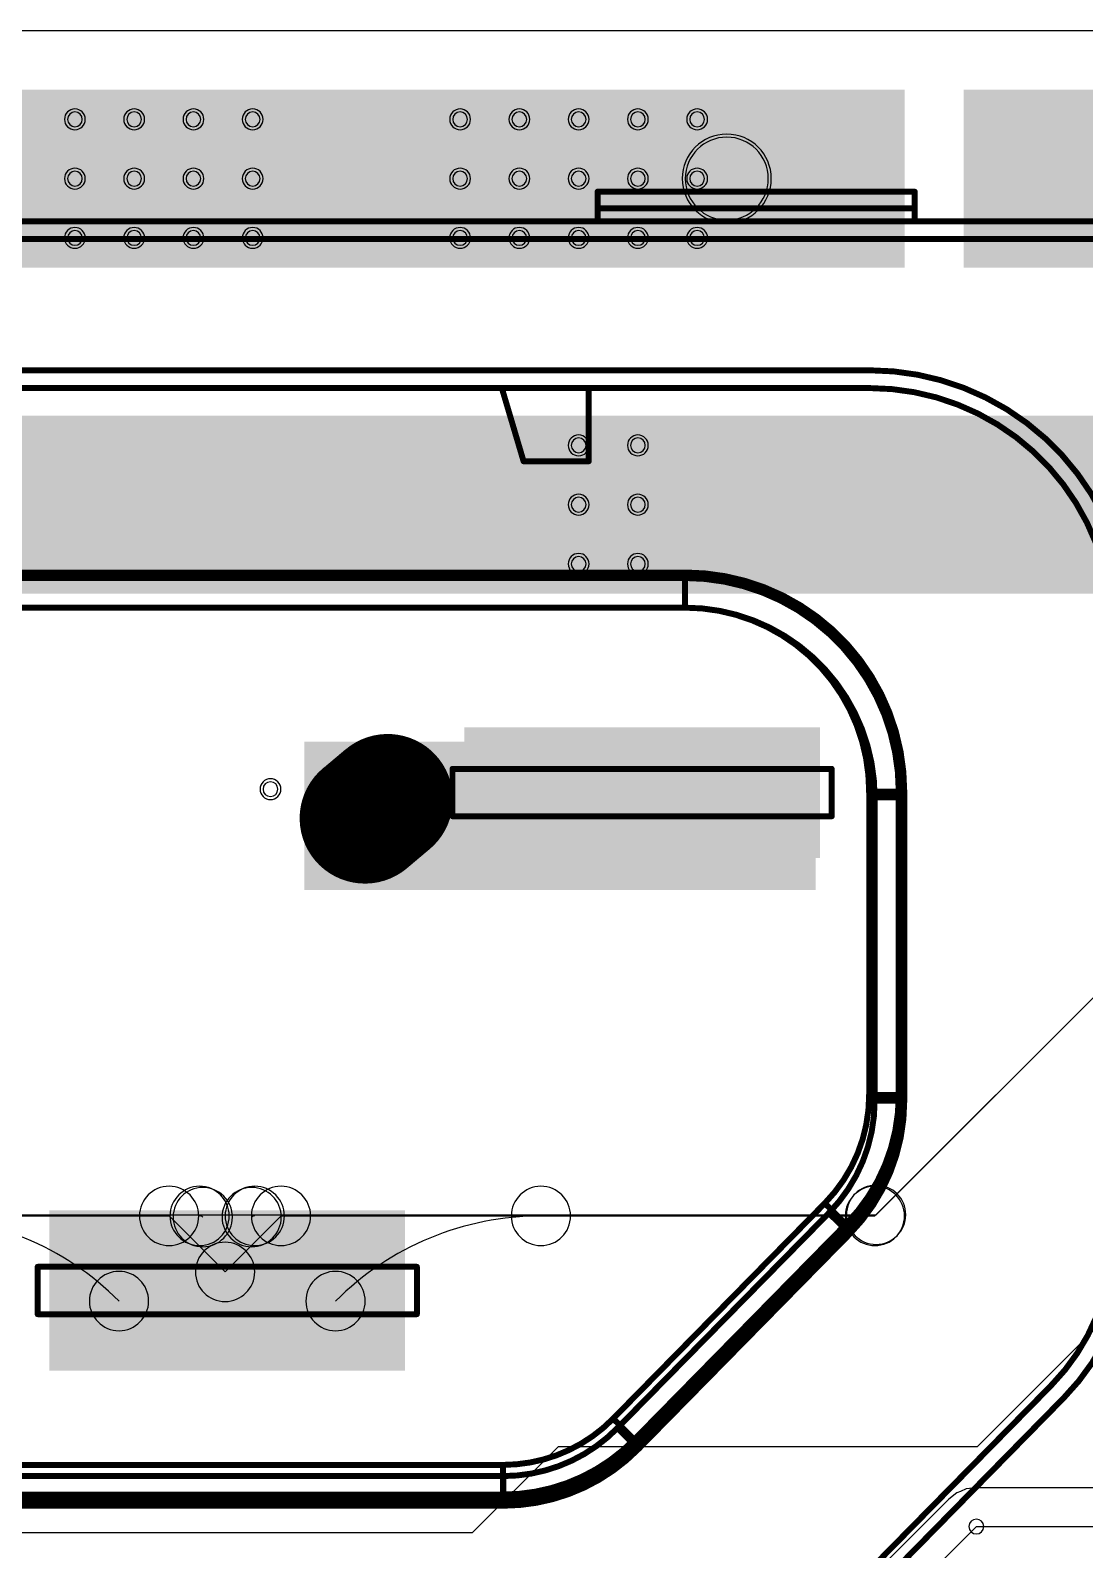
# Model space of a CAD drawing. Header units: inches. Extents: x 32166 to 66782, y 2386 to 7162.
# Drawn here: x 33806.2 to 33886.3, y 3850 to 3965.4 of the extents above; entities that cross this region are included whole.
import ezdxf

# ---------------------------------------------------------------- set-up
doc = ezdxf.new("R2010")
doc.units = ezdxf.units.IN
doc.header["$LTSCALE"] = 0.64311
doc.header["$MEASUREMENT"] = 0
for name, color, linetype in [('KEEPOUTLAYER', 6, 'CONTINUOUS'), ('MULTILAYER', 9, 'CONTINUOUS'), ('TOPLAYER', 1, 'CONTINUOUS'), ('TOPOVERLAY', 2, 'CONTINUOUS'), ('TOPSOLDER', 216, 'CONTINUOUS')]:
    doc.layers.add(name, color=color, linetype=linetype)

msp = doc.modelspace()

# ---------------------------------------------------------------- linework, layer by layer
at = {"layer": 'KEEPOUTLAYER'}
msp.add_line((32666.61, 3965.35), (34174.11, 3965.35), dxfattribs=at)
at = {"layer": 'MULTILAYER', "const_width": 9}
msp.add_lwpolyline([(33833.36, 3906.99), (33831.64, 3905.54)], dxfattribs=at)
at = {"layer": 'MULTILAYER', "const_width": 4.5}
for points in [[(33831.91, 3908.71, 1), (33834.8, 3905.26, 1)], [(33830.19, 3907.26, 1), (33833.08, 3903.82, 1)]]:
    msp.add_lwpolyline(points, format="xyb", close=True, dxfattribs=at)
at = {"layer": 'MULTILAYER'}
for centre, radius, start, end in [((33809.61, 3958.6), 0.562, 0, 180), ((33809.61, 3958.6), 0.562, 180, 0), ((33814.11, 3958.6), 0.562, 0, 180), ((33814.11, 3958.6), 0.562, 180, 0), ((33818.61, 3958.6), 0.562, 0, 180), ((33818.61, 3958.6), 0.562, 180, 0), ((33823.11, 3958.6), 0.562, 0, 180), ((33823.11, 3958.6), 0.562, 180, 0), ((33838.86, 3958.6), 0.562, 0, 180), ((33838.86, 3958.6), 0.562, 180, 0), ((33843.36, 3958.6), 0.562, 0, 180), ((33843.36, 3958.6), 0.562, 180, 0), ((33847.86, 3958.6), 0.562, 0, 180), ((33847.86, 3958.6), 0.562, 180, 0), ((33852.36, 3958.6), 0.562, 0, 180), ((33852.36, 3958.6), 0.562, 180, 0), ((33856.86, 3958.6), 0.562, 0, 180), ((33856.86, 3958.6), 0.562, 180, 0), ((33859.11, 3954.1), 3.15, 0, 180), ((33809.61, 3954.1), 0.562, 0, 180), ((33809.61, 3954.1), 0.562, 180, 0), ((33814.11, 3954.1), 0.562, 0, 180), ((33814.11, 3954.1), 0.562, 180, 0), ((33818.61, 3954.1), 0.562, 0, 180), ((33818.61, 3954.1), 0.562, 180, 0), ((33823.11, 3954.1), 0.562, 0, 180), ((33823.11, 3954.1), 0.562, 180, 0), ((33838.86, 3954.1), 0.562, 0, 180), ((33838.86, 3954.1), 0.562, 180, 0), ((33843.36, 3954.1), 0.562, 0, 180), ((33843.36, 3954.1), 0.562, 180, 0), ((33847.86, 3954.1), 0.562, 0, 180), ((33847.86, 3954.1), 0.562, 180, 0), ((33852.36, 3954.1), 0.562, 0, 180), ((33852.36, 3954.1), 0.562, 180, 0), ((33859.11, 3954.1), 3.15, 180, 0), ((33856.86, 3954.1), 0.562, 0, 180), ((33856.86, 3954.1), 0.562, 180, 0), ((33809.61, 3949.6), 0.562, 0, 180), ((33809.61, 3949.6), 0.562, 180, 0), ((33814.11, 3949.6), 0.562, 0, 180), ((33814.11, 3949.6), 0.562, 180, 0), ((33818.61, 3949.6), 0.562, 0, 180), ((33818.61, 3949.6), 0.562, 180, 0), ((33823.11, 3949.6), 0.562, 0, 180), ((33823.11, 3949.6), 0.562, 180, 0), ((33838.86, 3949.6), 0.562, 0, 180), ((33838.86, 3949.6), 0.562, 180, 0), ((33843.36, 3949.6), 0.562, 0, 180), ((33843.36, 3949.6), 0.562, 180, 0), ((33847.86, 3949.6), 0.562, 0, 180), ((33847.86, 3949.6), 0.562, 180, 0), ((33852.36, 3949.6), 0.562, 0, 180), ((33852.36, 3949.6), 0.562, 180, 0), ((33856.86, 3949.6), 0.562, 0, 180), ((33856.86, 3949.6), 0.562, 180, 0), ((33847.86, 3933.85), 0.562, 0, 180), ((33852.36, 3933.85), 0.562, 0, 180), ((33847.86, 3933.85), 0.562, 180, 0), ((33852.36, 3933.85), 0.562, 180, 0), ((33847.86, 3929.35), 0.562, 0, 180), ((33852.36, 3929.35), 0.562, 0, 180), ((33847.86, 3929.35), 0.562, 180, 0), ((33852.36, 3929.35), 0.562, 180, 0), ((33847.86, 3924.85), 0.562, 0, 180), ((33852.36, 3924.85), 0.562, 0, 180), ((33847.86, 3924.85), 0.562, 180, 0), ((33852.36, 3924.85), 0.562, 180, 0), ((33824.46, 3907.75), 0.562, 0, 180), ((33824.46, 3907.75), 0.562, 180, 0)]:
    msp.add_arc(centre, radius, start, end, dxfattribs=at)
for points in [[(33865.73, 3911.99), (33839.63, 3911.99), (33865.73, 3902.99), (33839.63, 3902.99)], [(33808.13, 3864.06), (33834.23, 3864.06), (33808.13, 3875.31), (33834.23, 3875.31)]]:
    msp.add_solid(points, dxfattribs=at)
at = {"layer": 'TOPLAYER'}
for p, q in [((33870.36, 3875.35), (33888.81, 3893.8)), ((33665.02, 3875.35), (33816.76, 3875.35)), ((33816.76, 3875.35), (33821.01, 3871.1)), ((33821.01, 3871.1), (33825.26, 3875.35)), ((33825.26, 3875.35), (33870.36, 3875.35)), ((33878.15, 3857.85), (33886.88, 3866.58)), ((33839.81, 3851.32), (33846.33, 3857.85)), ((33846.33, 3857.85), (33878.15, 3857.85)), ((33877.29, 3854.62), (33876.85, 3854.44)), ((33878.06, 3854.72), (33877.29, 3854.62)), ((33890.52, 3854.72), (33878.06, 3854.72)), ((33875.97, 3853.86), (33869.46, 3847.34)), ((33876.58, 3854.33), (33875.97, 3853.86)), ((33876.85, 3854.44), (33876.58, 3854.33)), ((33802.46, 3851.32), (33839.81, 3851.32)), ((33870.68, 3844.39), (33878.06, 3851.77)), ((33878.06, 3851.77), (33890.52, 3851.77))]:
    msp.add_line(p, q, dxfattribs=at)
at = {"layer": 'TOPLAYER', "const_width": 9}
msp.add_lwpolyline([(33833.36, 3906.99), (33831.64, 3905.54)], dxfattribs=at)
at = {"layer": 'TOPLAYER', "const_width": 4.5}
for points in [[(33831.91, 3908.71, 1), (33834.8, 3905.26, 1)], [(33830.19, 3907.26, 1), (33833.08, 3903.82, 1)]]:
    msp.add_lwpolyline(points, format="xyb", close=True, dxfattribs=at)
at = {"layer": 'TOPLAYER'}
for centre, radius, start, end in [((33809.61, 3958.6), 0.562, 0, 180), ((33809.61, 3958.6), 0.562, 180, 0), ((33814.11, 3958.6), 0.562, 0, 180), ((33814.11, 3958.6), 0.562, 180, 0), ((33818.61, 3958.6), 0.562, 0, 180), ((33818.61, 3958.6), 0.562, 180, 0), ((33823.11, 3958.6), 0.562, 0, 180), ((33823.11, 3958.6), 0.562, 180, 0), ((33838.86, 3958.6), 0.562, 0, 180), ((33838.86, 3958.6), 0.562, 180, 0), ((33843.36, 3958.6), 0.562, 0, 180), ((33843.36, 3958.6), 0.562, 180, 0), ((33847.86, 3958.6), 0.562, 0, 180), ((33847.86, 3958.6), 0.562, 180, 0), ((33852.36, 3958.6), 0.562, 0, 180), ((33852.36, 3958.6), 0.562, 180, 0), ((33856.86, 3958.6), 0.562, 0, 180), ((33856.86, 3958.6), 0.562, 180, 0), ((33859.11, 3954.1), 3.15, 0, 180), ((33809.61, 3954.1), 0.562, 0, 180), ((33809.61, 3954.1), 0.562, 180, 0), ((33814.11, 3954.1), 0.562, 0, 180), ((33814.11, 3954.1), 0.562, 180, 0), ((33818.61, 3954.1), 0.562, 0, 180), ((33818.61, 3954.1), 0.562, 180, 0), ((33823.11, 3954.1), 0.562, 0, 180), ((33823.11, 3954.1), 0.562, 180, 0), ((33838.86, 3954.1), 0.562, 0, 180), ((33838.86, 3954.1), 0.562, 180, 0), ((33843.36, 3954.1), 0.562, 0, 180), ((33843.36, 3954.1), 0.562, 180, 0), ((33847.86, 3954.1), 0.562, 0, 180), ((33847.86, 3954.1), 0.562, 180, 0), ((33852.36, 3954.1), 0.562, 0, 180), ((33852.36, 3954.1), 0.562, 180, 0), ((33859.11, 3954.1), 3.15, 180, 0), ((33856.86, 3954.1), 0.562, 0, 180), ((33856.86, 3954.1), 0.562, 180, 0), ((33809.61, 3949.6), 0.562, 0, 180), ((33809.61, 3949.6), 0.562, 180, 0), ((33814.11, 3949.6), 0.562, 0, 180), ((33814.11, 3949.6), 0.562, 180, 0), ((33818.61, 3949.6), 0.562, 0, 180), ((33818.61, 3949.6), 0.562, 180, 0), ((33823.11, 3949.6), 0.562, 0, 180), ((33823.11, 3949.6), 0.562, 180, 0), ((33838.86, 3949.6), 0.562, 0, 180), ((33838.86, 3949.6), 0.562, 180, 0), ((33843.36, 3949.6), 0.562, 0, 180), ((33843.36, 3949.6), 0.562, 180, 0), ((33847.86, 3949.6), 0.562, 0, 180), ((33847.86, 3949.6), 0.562, 180, 0), ((33852.36, 3949.6), 0.562, 0, 180), ((33852.36, 3949.6), 0.562, 180, 0), ((33856.86, 3949.6), 0.562, 0, 180), ((33856.86, 3949.6), 0.562, 180, 0), ((33847.86, 3933.85), 0.562, 0, 180), ((33852.36, 3933.85), 0.562, 0, 180), ((33847.86, 3933.85), 0.562, 180, 0), ((33852.36, 3933.85), 0.562, 180, 0), ((33847.86, 3929.35), 0.562, 0, 180), ((33852.36, 3929.35), 0.562, 0, 180), ((33847.86, 3929.35), 0.562, 180, 0), ((33852.36, 3929.35), 0.562, 180, 0), ((33847.86, 3924.85), 0.562, 0, 180), ((33852.36, 3924.85), 0.562, 0, 180), ((33847.86, 3924.85), 0.562, 180, 0), ((33852.36, 3924.85), 0.562, 180, 0), ((33824.46, 3907.75), 0.562, 0, 180), ((33824.46, 3907.75), 0.562, 180, 0), ((33816.76, 3875.35), 2.25, 0, 180), ((33816.76, 3875.35), 2.25, 0, 180), ((33819.08, 3875.35), 2.25, 0, 180), ((33819.32, 3875.26), 2.25, 0, 180), ((33823.03, 3875.26), 2.25, 0, 180), ((33823.27, 3875.35), 2.25, 0, 180), ((33825.26, 3875.35), 2.25, 0, 180), ((33825.26, 3875.35), 2.25, 0, 180), ((33845, 3875.35), 2.25, 0, 180), ((33870.36, 3875.35), 2.25, 0, 180), ((33870.36, 3875.35), 2.25, 0, 180), ((33797.36, 3853.29), 22.06, 45, 90), ((33816.76, 3875.35), 2.25, 180, 0), ((33816.76, 3875.35), 2.25, 180, 0), ((33819.08, 3875.35), 2.25, 180, 0), ((33819.08, 3875.02), 0.336, 44.9986, 89.9986), ((33823.27, 3875.35), 2.25, 180, 0), ((33825.26, 3875.35), 2.25, 180, 0), ((33825.26, 3875.35), 2.25, 180, 0), ((33823.27, 3875.02), 0.336, 90.0014, 135.0014), ((33845, 3853.29), 22.06, 90, 135), ((33845, 3875.35), 2.25, 180, 0), ((33870.36, 3875.35), 2.25, 180, 0), ((33870.36, 3875.35), 2.25, 180, 0), ((33819.32, 3875.26), 2.25, 180, 0), ((33823.03, 3875.26), 2.25, 180, 0), ((33821.01, 3871.1), 2.25, 0, 180), ((33821.01, 3871.1), 2.25, 0, 180), ((33812.96, 3868.89), 2.25, 0, 180), ((33821.01, 3871.1), 2.25, 180, 0), ((33821.01, 3871.1), 2.25, 180, 0), ((33829.4, 3868.89), 2.25, 0, 180), ((33812.96, 3868.89), 2.25, 180, 0), ((33829.4, 3868.89), 2.25, 180, 0), ((33878.06, 3851.77), 0.562, 0, 180), ((33878.06, 3851.77), 0.562, 0, 180), ((33878.06, 3851.77), 0.562, 180, 0), ((33878.06, 3851.77), 0.562, 180, 0)]:
    msp.add_arc(centre, radius, start, end, dxfattribs=at)
for points in [[(33418.11, 3947.35), (33872.61, 3947.35), (33418.11, 3960.85), (33872.61, 3960.85)], [(33877.11, 3947.35), (34003.11, 3947.35), (33877.11, 3960.85), (34003.11, 3960.85)], [(33321.36, 3922.6), (33928.86, 3922.6), (33321.36, 3936.1), (33928.86, 3936.1)], [(33827.07, 3900.1), (33865.86, 3900.1), (33827.07, 3911.35), (33865.86, 3911.35)], [(33865.73, 3911.99), (33839.63, 3911.99), (33865.73, 3902.99), (33839.63, 3902.99)], [(33808.13, 3864.06), (33834.23, 3864.06), (33808.13, 3875.31), (33834.23, 3875.31)]]:
    msp.add_solid(points, dxfattribs=at)
at = {"layer": 'TOPOVERLAY', "const_width": 0.45}
for points in [[(33849.3, 3950.86), (33849.3, 3953.11)], [(33849.3, 3953.11), (33873.38, 3953.11)], [(33873.38, 3950.86), (33873.38, 3953.11)], [(33849.3, 3951.85), (33873.38, 3951.85)], [(33746.7, 3950.86), (33895.65, 3950.86)], [(33746.7, 3949.51), (33895.65, 3949.51)], [(33772.4, 3939.55), (33869.96, 3939.55)], [(33772.4, 3938.2), (33869.96, 3938.2)], [(33842.05, 3938.13), (33843.68, 3932.64)], [(33848.63, 3932.64), (33848.63, 3938.13)], [(33843.68, 3932.64), (33848.63, 3932.64)], [(33786.42, 3924.2), (33855.94, 3924.2)], [(33786.42, 3923.78), (33855.94, 3923.78)], [(33786.42, 3923.78), (33855.94, 3923.78)], [(33855.94, 3921.53), (33855.94, 3924.2)], [(33855.94, 3921.53), (33855.94, 3923.78)], [(33786.42, 3921.53), (33855.94, 3921.53)], [(33786.42, 3921.53), (33855.94, 3921.53)], [(33838.28, 3905.69), (33838.28, 3909.29)], [(33838.28, 3909.29), (33867.08, 3909.29)], [(33867.08, 3905.69), (33867.08, 3909.29)], [(33869.92, 3884.53), (33869.92, 3907.55)], [(33869.92, 3907.55), (33872.59, 3907.55)], [(33872.17, 3884.53), (33872.17, 3907.55)], [(33872.59, 3884.53), (33872.59, 3907.55)], [(33870.34, 3884.09), (33870.34, 3907.13)], [(33870.34, 3907.13), (33872.59, 3907.13)], [(33872.59, 3884.09), (33872.59, 3907.13)], [(33838.28, 3905.69), (33867.08, 3905.69)], [(33869.92, 3884.53), (33872.59, 3884.53)], [(33870.34, 3884.09), (33872.59, 3884.09)], [(33850.48, 3859.96), (33866.55, 3876.31)], [(33866.55, 3876.31), (33868.46, 3874.44)], [(33850.8, 3859.24), (33866.86, 3875.57)], [(33866.86, 3875.57), (33868.46, 3873.99)], [(33852.09, 3858.38), (33868.16, 3874.73)], [(33852.39, 3858.08), (33868.46, 3874.44)], [(33852.41, 3857.66), (33868.46, 3873.99)], [(33806.78, 3867.89), (33806.78, 3871.49)], [(33806.78, 3871.49), (33835.58, 3871.49)], [(33835.58, 3867.89), (33835.58, 3871.49)], [(33806.78, 3867.89), (33835.58, 3867.89)], [(33866.18, 3844.62), (33883.75, 3862.49)], [(33867.15, 3843.67), (33884.71, 3861.55)], [(33850.48, 3859.96), (33852.39, 3858.08)], [(33850.8, 3859.24), (33852.41, 3857.66)], [(33800.22, 3855.6), (33842.14, 3855.6)], [(33800.24, 3856.45), (33842.12, 3856.45)], [(33842.12, 3853.78), (33842.12, 3856.45)], [(33842.14, 3853.35), (33842.14, 3855.6)], [(33800.22, 3853.35), (33842.14, 3853.35)], [(33800.24, 3854.2), (33842.12, 3854.2)], [(33800.24, 3853.78), (33842.12, 3853.78)]]:
    msp.add_lwpolyline(points, dxfattribs=at)
at = {"layer": 'TOPOVERLAY', "const_width": 0.225}
for points in [[(33849.19, 3953.11, 1), (33849.42, 3953.11, 1)], [(33849.19, 3953.11, 1), (33849.42, 3953.11, 1)], [(33873.27, 3953.11, 1), (33873.49, 3953.11, 1)], [(33873.27, 3953.11, 1), (33873.49, 3953.11, 1)], [(33849.19, 3951.85, 1), (33849.42, 3951.85, 1)], [(33873.27, 3951.85, 1), (33873.49, 3951.85, 1)], [(33849.19, 3950.86, 1), (33849.42, 3950.86, 1)], [(33873.27, 3950.86, 1), (33873.49, 3950.86, 1)], [(33869.85, 3939.55, 1), (33870.07, 3939.55, 1)], [(33869.85, 3939.55, 1), (33870.07, 3939.55, 1)], [(33841.94, 3938.13, 1), (33842.16, 3938.13, 1)], [(33848.52, 3938.13, 1), (33848.74, 3938.13, 1)], [(33869.85, 3938.2, 1), (33870.07, 3938.2, 1)], [(33869.85, 3938.2, 1), (33870.07, 3938.2, 1)], [(33843.57, 3932.64, 1), (33843.79, 3932.64, 1)], [(33843.57, 3932.64, 1), (33843.79, 3932.64, 1)], [(33848.52, 3932.64, 1), (33848.74, 3932.64, 1)], [(33848.52, 3932.64, 1), (33848.74, 3932.64, 1)], [(33855.83, 3924.2, 1), (33856.05, 3924.2, 1)], [(33855.83, 3924.2, 1), (33856.05, 3924.2, 1)], [(33855.83, 3924.2, 1), (33856.05, 3924.2, 1)], [(33855.83, 3923.78, 1), (33856.05, 3923.78, 1)], [(33855.83, 3923.78, 1), (33856.05, 3923.78, 1)], [(33855.83, 3923.78, 1), (33856.05, 3923.78, 1)], [(33855.83, 3923.78, 1), (33856.05, 3923.78, 1)], [(33855.83, 3923.78, 1), (33856.05, 3923.78, 1)], [(33855.83, 3921.53, 1), (33856.05, 3921.53, 1)], [(33855.83, 3921.53, 1), (33856.05, 3921.53, 1)], [(33855.83, 3921.53, 1), (33856.05, 3921.53, 1)], [(33855.83, 3921.53, 1), (33856.05, 3921.53, 1)], [(33855.83, 3921.53, 1), (33856.05, 3921.53, 1)], [(33855.83, 3921.53, 1), (33856.05, 3921.53, 1)], [(33838.17, 3909.29, 1), (33838.39, 3909.29, 1)], [(33838.17, 3909.29, 1), (33838.39, 3909.29, 1)], [(33866.97, 3909.29, 1), (33867.19, 3909.29, 1)], [(33866.97, 3909.29, 1), (33867.19, 3909.29, 1)], [(33869.8, 3907.55, 1), (33870.03, 3907.55, 1)], [(33869.8, 3907.55, 1), (33870.03, 3907.55, 1)], [(33869.8, 3907.55, 1), (33870.03, 3907.55, 1)], [(33872.05, 3907.55, 1), (33872.28, 3907.55, 1)], [(33872.05, 3907.55, 1), (33872.28, 3907.55, 1)], [(33872.48, 3907.55, 1), (33872.7, 3907.55, 1)], [(33872.48, 3907.55, 1), (33872.7, 3907.55, 1)], [(33872.48, 3907.55, 1), (33872.7, 3907.55, 1)], [(33870.23, 3907.13, 1), (33870.45, 3907.13, 1)], [(33870.23, 3907.13, 1), (33870.45, 3907.13, 1)], [(33870.23, 3907.13, 1), (33870.45, 3907.13, 1)], [(33872.48, 3907.13, 1), (33872.7, 3907.13, 1)], [(33872.48, 3907.13, 1), (33872.7, 3907.13, 1)], [(33872.48, 3907.13, 1), (33872.7, 3907.13, 1)], [(33838.17, 3905.69, 1), (33838.39, 3905.69, 1)], [(33838.17, 3905.69, 1), (33838.39, 3905.69, 1)], [(33866.97, 3905.69, 1), (33867.19, 3905.69, 1)], [(33866.97, 3905.69, 1), (33867.19, 3905.69, 1)], [(33869.8, 3884.53, 1), (33870.03, 3884.53, 1)], [(33869.8, 3884.53, 1), (33870.03, 3884.53, 1)], [(33869.8, 3884.53, 1), (33870.03, 3884.53, 1)], [(33872.05, 3884.53, 1), (33872.28, 3884.53, 1)], [(33872.05, 3884.53, 1), (33872.28, 3884.53, 1)], [(33872.48, 3884.53, 1), (33872.7, 3884.53, 1)], [(33872.48, 3884.53, 1), (33872.7, 3884.53, 1)], [(33872.48, 3884.53, 1), (33872.7, 3884.53, 1)], [(33870.23, 3884.09, 1), (33870.45, 3884.09, 1)], [(33870.23, 3884.09, 1), (33870.45, 3884.09, 1)], [(33870.23, 3884.09, 1), (33870.45, 3884.09, 1)], [(33872.48, 3884.09, 1), (33872.7, 3884.09, 1)], [(33872.48, 3884.09, 1), (33872.7, 3884.09, 1)], [(33872.48, 3884.09, 1), (33872.7, 3884.09, 1)], [(33866.44, 3876.31, 1), (33866.67, 3876.31, 1)], [(33866.44, 3876.31, 1), (33866.67, 3876.31, 1)], [(33866.44, 3876.31, 1), (33866.67, 3876.31, 1)], [(33866.74, 3875.57, 1), (33866.97, 3875.57, 1)], [(33866.74, 3875.57, 1), (33866.97, 3875.57, 1)], [(33866.74, 3875.57, 1), (33866.97, 3875.57, 1)], [(33868.05, 3874.73, 1), (33868.27, 3874.73, 1)], [(33868.05, 3874.73, 1), (33868.27, 3874.73, 1)], [(33868.35, 3874.44, 1), (33868.57, 3874.44, 1)], [(33868.35, 3874.44, 1), (33868.57, 3874.44, 1)], [(33868.35, 3874.44, 1), (33868.57, 3874.44, 1)], [(33868.35, 3873.99, 1), (33868.57, 3873.99, 1)], [(33868.35, 3873.99, 1), (33868.57, 3873.99, 1)], [(33868.35, 3873.99, 1), (33868.57, 3873.99, 1)], [(33806.67, 3871.49, 1), (33806.89, 3871.49, 1)], [(33806.67, 3871.49, 1), (33806.89, 3871.49, 1)], [(33835.47, 3871.49, 1), (33835.69, 3871.49, 1)], [(33835.47, 3871.49, 1), (33835.69, 3871.49, 1)], [(33806.67, 3867.89, 1), (33806.89, 3867.89, 1)], [(33806.67, 3867.89, 1), (33806.89, 3867.89, 1)], [(33835.47, 3867.89, 1), (33835.69, 3867.89, 1)], [(33835.47, 3867.89, 1), (33835.69, 3867.89, 1)], [(33883.63, 3862.49, 1), (33883.86, 3862.49, 1)], [(33883.63, 3862.49, 1), (33883.86, 3862.49, 1)], [(33884.6, 3861.55, 1), (33884.82, 3861.55, 1)], [(33884.6, 3861.55, 1), (33884.82, 3861.55, 1)], [(33850.37, 3859.96, 1), (33850.6, 3859.96, 1)], [(33850.37, 3859.96, 1), (33850.6, 3859.96, 1)], [(33850.37, 3859.96, 1), (33850.6, 3859.96, 1)], [(33850.69, 3859.24, 1), (33850.92, 3859.24, 1)], [(33850.69, 3859.24, 1), (33850.92, 3859.24, 1)], [(33850.69, 3859.24, 1), (33850.92, 3859.24, 1)], [(33851.98, 3858.38, 1), (33852.2, 3858.38, 1)], [(33851.98, 3858.38, 1), (33852.2, 3858.38, 1)], [(33852.28, 3858.08, 1), (33852.5, 3858.08, 1)], [(33852.28, 3858.08, 1), (33852.5, 3858.08, 1)], [(33852.28, 3858.08, 1), (33852.5, 3858.08, 1)], [(33852.3, 3857.66, 1), (33852.52, 3857.66, 1)], [(33852.3, 3857.66, 1), (33852.52, 3857.66, 1)], [(33852.3, 3857.66, 1), (33852.52, 3857.66, 1)], [(33842.01, 3856.45, 1), (33842.23, 3856.45, 1)], [(33842.01, 3856.45, 1), (33842.23, 3856.45, 1)], [(33842.01, 3856.45, 1), (33842.23, 3856.45, 1)], [(33842.03, 3855.6, 1), (33842.25, 3855.6, 1)], [(33842.03, 3855.6, 1), (33842.25, 3855.6, 1)], [(33842.03, 3855.6, 1), (33842.25, 3855.6, 1)], [(33842.01, 3854.2, 1), (33842.23, 3854.2, 1)], [(33842.01, 3854.2, 1), (33842.23, 3854.2, 1)], [(33842.01, 3853.78, 1), (33842.23, 3853.78, 1)], [(33842.01, 3853.78, 1), (33842.23, 3853.78, 1)], [(33842.01, 3853.78, 1), (33842.23, 3853.78, 1)], [(33842.03, 3853.35, 1), (33842.25, 3853.35, 1)], [(33842.03, 3853.35, 1), (33842.25, 3853.35, 1)], [(33842.03, 3853.35, 1), (33842.25, 3853.35, 1)]]:
    msp.add_lwpolyline(points, format="xyb", close=True, dxfattribs=at)
at = {"layer": 'TOPOVERLAY', "const_width": 0.45}
for points in [[(33869.96, 3939.55, -0.414214), (33889.74, 3919.77)], [(33869.96, 3938.2, -0.414214), (33888.39, 3919.77)], [(33855.94, 3924.2, -0.414214), (33872.59, 3907.55)], [(33855.94, 3923.78, -0.414214), (33872.17, 3907.55)], [(33855.94, 3923.78, -0.414214), (33872.59, 3907.13)], [(33855.94, 3921.53, -0.414214), (33869.92, 3907.55)], [(33855.94, 3921.53, -0.414214), (33870.34, 3907.13)], [(33869.92, 3884.53, -0.196645), (33866.55, 3876.31)], [(33872.17, 3884.53, -0.196645), (33868.16, 3874.73)], [(33872.59, 3884.53, -0.196645), (33868.46, 3874.44)], [(33870.34, 3884.09, -0.196645), (33866.86, 3875.57)], [(33872.59, 3884.09, -0.196645), (33868.46, 3873.99)], [(33888.39, 3873.83, -0.196645), (33883.75, 3862.49)], [(33889.74, 3873.83, -0.196645), (33884.71, 3861.55)], [(33850.48, 3859.96, -0.201181), (33842.12, 3856.45)], [(33850.8, 3859.24, -0.201181), (33842.14, 3855.6)], [(33852.09, 3858.38, -0.201181), (33842.12, 3854.2)], [(33852.39, 3858.08, -0.201181), (33842.12, 3853.78)], [(33852.41, 3857.66, -0.201181), (33842.14, 3853.35)]]:
    msp.add_lwpolyline(points, format="xyb", dxfattribs=at)
at = {"layer": 'TOPSOLDER'}
for p, q in [((33870.45, 3875.44), (33888.81, 3893.8)), ((33664.31, 3875.44), (33870.45, 3875.44))]:
    msp.add_line(p, q, dxfattribs=at)
at = {"layer": 'TOPSOLDER', "const_width": 9.91}
msp.add_lwpolyline([(33833.36, 3906.99), (33831.64, 3905.54)], dxfattribs=at)
at = {"layer": 'TOPSOLDER', "const_width": 4.96}
for points in [[(33831.77, 3908.88, 1), (33834.95, 3905.09, 1)], [(33830.04, 3907.44, 1), (33833.23, 3903.64, 1)]]:
    msp.add_lwpolyline(points, format="xyb", close=True, dxfattribs=at)
at = {"layer": 'TOPSOLDER'}
for centre, radius, start, end in [((33809.61, 3958.6), 0.791, 0, 180), ((33809.61, 3958.6), 0.791, 180, 0), ((33814.11, 3958.6), 0.791, 0, 180), ((33814.11, 3958.6), 0.791, 180, 0), ((33818.61, 3958.6), 0.791, 0, 180), ((33818.61, 3958.6), 0.791, 180, 0), ((33823.11, 3958.6), 0.791, 0, 180), ((33823.11, 3958.6), 0.791, 180, 0), ((33838.86, 3958.6), 0.791, 0, 180), ((33838.86, 3958.6), 0.791, 180, 0), ((33843.36, 3958.6), 0.791, 0, 180), ((33843.36, 3958.6), 0.791, 180, 0), ((33847.86, 3958.6), 0.791, 0, 180), ((33847.86, 3958.6), 0.791, 180, 0), ((33852.36, 3958.6), 0.791, 0, 180), ((33852.36, 3958.6), 0.791, 180, 0), ((33856.86, 3958.6), 0.791, 0, 180), ((33856.86, 3958.6), 0.791, 180, 0), ((33859.11, 3954.1), 3.38, 0, 180), ((33809.61, 3954.1), 0.791, 0, 180), ((33814.11, 3954.1), 0.791, 0, 180), ((33818.61, 3954.1), 0.791, 0, 180), ((33823.11, 3954.1), 0.791, 0, 180), ((33838.86, 3954.1), 0.791, 0, 180), ((33843.36, 3954.1), 0.791, 0, 180), ((33847.86, 3954.1), 0.791, 0, 180), ((33852.36, 3954.1), 0.791, 0, 180), ((33856.86, 3954.1), 0.791, 0, 180), ((33809.61, 3954.1), 0.791, 180, 0), ((33814.11, 3954.1), 0.791, 180, 0), ((33818.61, 3954.1), 0.791, 180, 0), ((33823.11, 3954.1), 0.791, 180, 0), ((33838.86, 3954.1), 0.791, 180, 0), ((33843.36, 3954.1), 0.791, 180, 0), ((33847.86, 3954.1), 0.791, 180, 0), ((33852.36, 3954.1), 0.791, 180, 0), ((33859.11, 3954.1), 3.38, 180, 0), ((33856.86, 3954.1), 0.791, 180, 0), ((33809.61, 3949.6), 0.791, 0, 180), ((33814.11, 3949.6), 0.791, 0, 180), ((33818.61, 3949.6), 0.791, 0, 180), ((33823.11, 3949.6), 0.791, 0, 180), ((33838.86, 3949.6), 0.791, 0, 180), ((33843.36, 3949.6), 0.791, 0, 180), ((33847.86, 3949.6), 0.791, 0, 180), ((33852.36, 3949.6), 0.791, 0, 180), ((33856.86, 3949.6), 0.791, 0, 180), ((33809.61, 3949.6), 0.791, 180, 0), ((33814.11, 3949.6), 0.791, 180, 0), ((33818.61, 3949.6), 0.791, 180, 0), ((33823.11, 3949.6), 0.791, 180, 0), ((33838.86, 3949.6), 0.791, 180, 0), ((33843.36, 3949.6), 0.791, 180, 0), ((33847.86, 3949.6), 0.791, 180, 0), ((33852.36, 3949.6), 0.791, 180, 0), ((33856.86, 3949.6), 0.791, 180, 0), ((33847.86, 3933.85), 0.791, 0, 180), ((33852.36, 3933.85), 0.791, 0, 180), ((33847.86, 3933.85), 0.791, 180, 0), ((33852.36, 3933.85), 0.791, 180, 0), ((33847.86, 3929.35), 0.791, 0, 180), ((33852.36, 3929.35), 0.791, 0, 180), ((33847.86, 3929.35), 0.791, 180, 0), ((33852.36, 3929.35), 0.791, 180, 0), ((33847.86, 3924.85), 0.791, 0, 180), ((33852.36, 3924.85), 0.791, 0, 180), ((33847.86, 3924.85), 0.791, 180, 0), ((33852.36, 3924.85), 0.791, 180, 0), ((33824.46, 3907.75), 0.791, 0, 180), ((33824.46, 3907.75), 0.791, 180, 0), ((33870.45, 3875.44), 2.25, 0, 180), ((33870.45, 3875.44), 2.25, 0, 180), ((33870.45, 3875.44), 2.25, 180, 0), ((33870.45, 3875.44), 2.25, 180, 0)]:
    msp.add_arc(centre, radius, start, end, dxfattribs=at)
for points in [[(33877.11, 3947.35), (34003.11, 3947.35), (33877.11, 3960.85), (34003.11, 3960.85)], [(33418.11, 3947.35), (33872.61, 3947.35), (33418.11, 3960.4), (33872.61, 3960.4)], [(33321.36, 3922.6), (33928.86, 3922.6), (33321.36, 3936.1), (33928.86, 3936.1)], [(33866.19, 3912.45), (33839.17, 3912.45), (33866.19, 3902.53), (33839.17, 3902.53)], [(33827.03, 3900.1), (33865.86, 3900.1), (33827.03, 3911.35), (33865.86, 3911.35)], [(33807.67, 3863.61), (33834.68, 3863.61), (33807.67, 3875.77), (33834.68, 3875.77)]]:
    msp.add_solid(points, dxfattribs=at)

doc.saveas('drawing.dxf')
